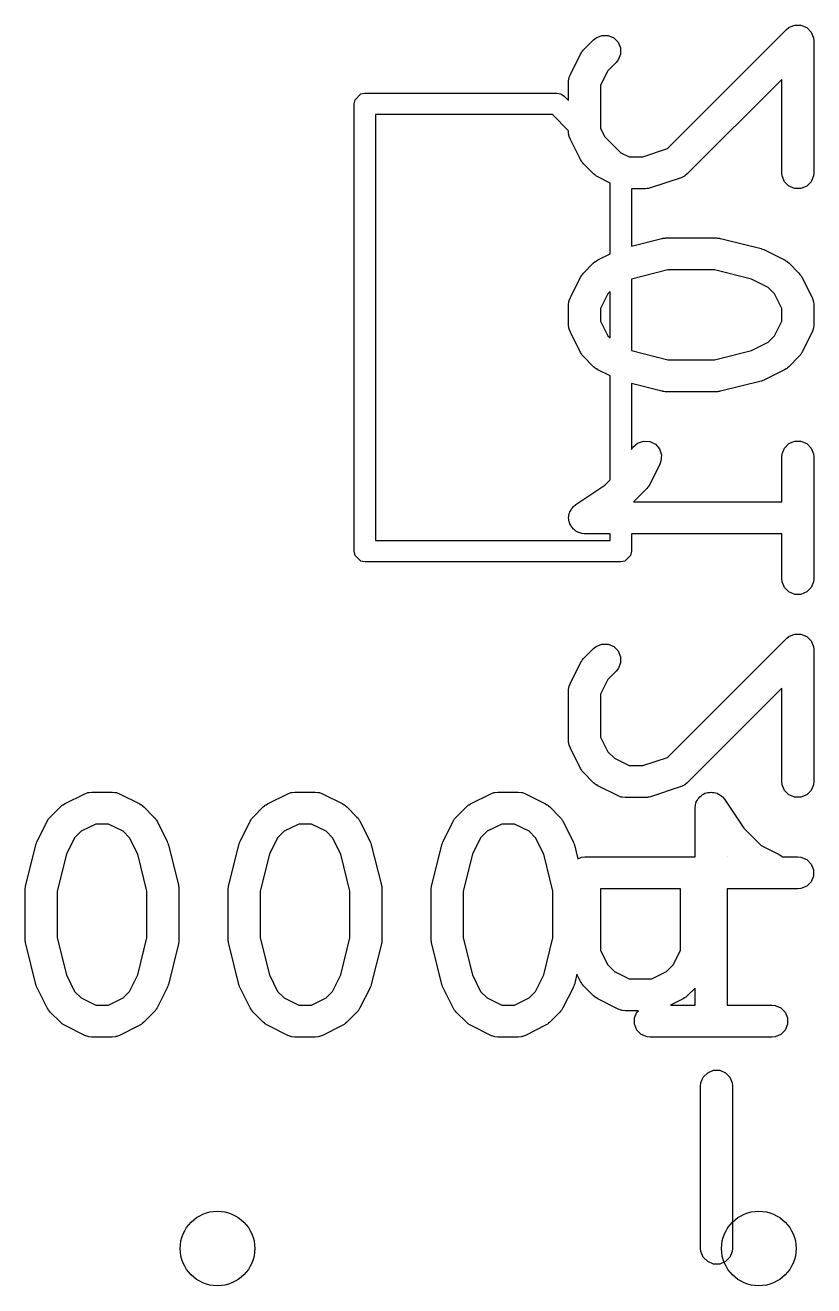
# Model space of a CAD drawing. Extents: x -2.1 to 1.75, y 0.25 to 2.72.
# Drawn here: x 1.1145 to 1.2602, y 0.5281 to 0.761 of the extents above; entities that cross this region are included whole.
import ezdxf

# ---------------------------------------------------------------- set-up
doc = ezdxf.new("R2010")
doc.units = 0
doc.header["$MEASUREMENT"] = 0
doc.layers.add('BLACK', color=7, linetype='CONTINUOUS')

msp = doc.modelspace()

# ---------------------------------------------------------------- linework, layer by layer
at = {"layer": 'BLACK', "linetype": 'CONTINUOUS'}
for p, q in [((1.23311, 0.73821), (1.25511, 0.76021)), ((1.25511, 0.76021), (1.25556, 0.76058)), ((1.25556, 0.76058), (1.25631, 0.76089)), ((1.25631, 0.76089), (1.25662, 0.76102)), ((1.25662, 0.76102), (1.25777, 0.76102)), ((1.25777, 0.76102), (1.25884, 0.76058)), ((1.25884, 0.76058), (1.25965, 0.75976)), ((1.25965, 0.75976), (1.25991, 0.75914)), ((1.21761, 0.75646), (1.21949, 0.75834)), ((1.21949, 0.75834), (1.21994, 0.7587)), ((1.21994, 0.7587), (1.221, 0.75914)), ((1.221, 0.75914), (1.22215, 0.75914)), ((1.22215, 0.75914), (1.22322, 0.7587)), ((1.22322, 0.7587), (1.22403, 0.75789)), ((1.22403, 0.75789), (1.22447, 0.75682)), ((1.25991, 0.75914), (1.26009, 0.7587)), ((1.26009, 0.7587), (1.26015, 0.75812)), ((1.26015, 0.75812), (1.26015, 0.73375)), ((1.21519, 0.75194), (1.21706, 0.75569)), ((1.21706, 0.75569), (1.21722, 0.75594)), ((1.21722, 0.75594), (1.21725, 0.75601)), ((1.21725, 0.75601), (1.21731, 0.7561)), ((1.21731, 0.7561), (1.21737, 0.75618)), ((1.21737, 0.75618), (1.21743, 0.75624)), ((1.21743, 0.75624), (1.21761, 0.75646)), ((1.22447, 0.75567), (1.22403, 0.75461)), ((1.22447, 0.75682), (1.22447, 0.75567)), ((1.22213, 0.75262), (1.22078, 0.74993)), ((1.22366, 0.75416), (1.22213, 0.75262)), ((1.22403, 0.75461), (1.22366, 0.75416)), ((1.21487, 0.75062), (1.21493, 0.7512)), ((1.21487, 0.74708), (1.21487, 0.75062)), ((1.21493, 0.7512), (1.21497, 0.7513)), ((1.21497, 0.7513), (1.21498, 0.7514)), ((1.21498, 0.7514), (1.21519, 0.75194)), ((1.25424, 0.75099), (1.23679, 0.73354)), ((1.25424, 0.73375), (1.25424, 0.75099)), ((1.17543, 0.74725), (1.17649, 0.74831)), ((1.17649, 0.74831), (1.17724, 0.74846)), ((1.17724, 0.74846), (1.21268, 0.74846)), ((1.21268, 0.74846), (1.21343, 0.74831)), ((1.21343, 0.74831), (1.21407, 0.74789)), ((1.21407, 0.74789), (1.21487, 0.74708)), ((1.22078, 0.74993), (1.22078, 0.74195)), ((1.17528, 0.7465), (1.17543, 0.74725)), ((1.17528, 0.66382), (1.17528, 0.7465)), ((1.17921, 0.74453), (1.17921, 0.66579)), ((1.21186, 0.74453), (1.17921, 0.74453)), ((1.21487, 0.74151), (1.21186, 0.74453)), ((1.21487, 0.74125), (1.21487, 0.74151)), ((1.21493, 0.74067), (1.21487, 0.74125)), ((1.21497, 0.74058), (1.21493, 0.74067)), ((1.22078, 0.74195), (1.22155, 0.74041)), ((1.21498, 0.74047), (1.21497, 0.74058)), ((1.21519, 0.73993), (1.21498, 0.74047)), ((1.21706, 0.73618), (1.21519, 0.73993)), ((1.22155, 0.74041), (1.22448, 0.73747)), ((1.21722, 0.73593), (1.21706, 0.73618)), ((1.22448, 0.73747), (1.22602, 0.7367)), ((1.22602, 0.7367), (1.2286, 0.7367)), ((1.2286, 0.7367), (1.23311, 0.73821)), ((1.21725, 0.73586), (1.21722, 0.73593)), ((1.21731, 0.73578), (1.21725, 0.73586)), ((1.21737, 0.73569), (1.21731, 0.73578)), ((1.21743, 0.73564), (1.21737, 0.73569)), ((1.21761, 0.73541), (1.21743, 0.73564)), ((1.21949, 0.73354), (1.21761, 0.73541)), ((1.2543, 0.73318), (1.25424, 0.73375)), ((1.26015, 0.73375), (1.26009, 0.73318)), ((1.21972, 0.73335), (1.21949, 0.73354)), ((1.21977, 0.73329), (1.21972, 0.73335)), ((1.21986, 0.73324), (1.21977, 0.73329)), ((1.21994, 0.73317), (1.21986, 0.73324)), ((1.22001, 0.73314), (1.21994, 0.73317)), ((1.22026, 0.73299), (1.22001, 0.73314)), ((1.22252, 0.73185), (1.22026, 0.73299)), ((1.22252, 0.71878), (1.22252, 0.73185)), ((1.23563, 0.73282), (1.23001, 0.73095)), ((1.23616, 0.73306), (1.23563, 0.73282)), ((1.23624, 0.73313), (1.23616, 0.73306)), ((1.23634, 0.73317), (1.23624, 0.73313)), ((1.23679, 0.73354), (1.23634, 0.73317)), ((1.25474, 0.73211), (1.2543, 0.73318)), ((1.25556, 0.7313), (1.25474, 0.73211)), ((1.25965, 0.73211), (1.25884, 0.7313)), ((1.26009, 0.73318), (1.25965, 0.73211)), ((1.22908, 0.7308), (1.22646, 0.7308)), ((1.22646, 0.7308), (1.22646, 0.7202)), ((1.22937, 0.73083), (1.22908, 0.7308)), ((1.22945, 0.73082), (1.22937, 0.73083)), ((1.22955, 0.73085), (1.22945, 0.73082)), ((1.22965, 0.73086), (1.22955, 0.73085)), ((1.22972, 0.73089), (1.22965, 0.73086)), ((1.23001, 0.73095), (1.22972, 0.73089)), ((1.25662, 0.73086), (1.25556, 0.7313)), ((1.25777, 0.73086), (1.25662, 0.73086)), ((1.25884, 0.7313), (1.25777, 0.73086)), ((1.22646, 0.7202), (1.23211, 0.72162)), ((1.23211, 0.72162), (1.23221, 0.72163)), ((1.23221, 0.72163), (1.23225, 0.72165)), ((1.23225, 0.72165), (1.23247, 0.72167)), ((1.23247, 0.72167), (1.23268, 0.7217)), ((1.23268, 0.7217), (1.23273, 0.7217)), ((1.23273, 0.7217), (1.23283, 0.72171)), ((1.23283, 0.72171), (1.2422, 0.72171)), ((1.2422, 0.72171), (1.2423, 0.7217)), ((1.2423, 0.7217), (1.24234, 0.7217)), ((1.24234, 0.7217), (1.24256, 0.72167)), ((1.24256, 0.72167), (1.24278, 0.72165)), ((1.24278, 0.72165), (1.24282, 0.72163)), ((1.24282, 0.72163), (1.24292, 0.72162)), ((1.24292, 0.72162), (1.25041, 0.71974)), ((1.25041, 0.71974), (1.25046, 0.71973)), ((1.25046, 0.71973), (1.25048, 0.71973)), ((1.25048, 0.71973), (1.25072, 0.71963)), ((1.21977, 0.71734), (1.21986, 0.71739)), ((1.21986, 0.71739), (1.21994, 0.71746)), ((1.21994, 0.71746), (1.22001, 0.71749)), ((1.22001, 0.71749), (1.22026, 0.71764)), ((1.22026, 0.71764), (1.22252, 0.71878)), ((1.25072, 0.71963), (1.25096, 0.71955)), ((1.25096, 0.71955), (1.25098, 0.71954)), ((1.25098, 0.71954), (1.25102, 0.71952)), ((1.25102, 0.71952), (1.25477, 0.71764)), ((1.25477, 0.71764), (1.25502, 0.71749)), ((1.25502, 0.71749), (1.25509, 0.71746)), ((1.25509, 0.71746), (1.25517, 0.71739)), ((1.25517, 0.71739), (1.25526, 0.71734)), ((1.21743, 0.71499), (1.21761, 0.71522)), ((1.21761, 0.71522), (1.21949, 0.71709)), ((1.21949, 0.71709), (1.21972, 0.71728)), ((1.21972, 0.71728), (1.21977, 0.71734)), ((1.23319, 0.7158), (1.22646, 0.71412)), ((1.24184, 0.7158), (1.23319, 0.7158)), ((1.24867, 0.71409), (1.24184, 0.7158)), ((1.25526, 0.71734), (1.25531, 0.71728)), ((1.25531, 0.71728), (1.25554, 0.71709)), ((1.25554, 0.71709), (1.25741, 0.71522)), ((1.25741, 0.71522), (1.2576, 0.71499)), ((1.21519, 0.7107), (1.21706, 0.71445)), ((1.21706, 0.71445), (1.21722, 0.7147)), ((1.21722, 0.7147), (1.21725, 0.71477)), ((1.21725, 0.71477), (1.21731, 0.71485)), ((1.21731, 0.71485), (1.21737, 0.71494)), ((1.21737, 0.71494), (1.21743, 0.71499)), ((1.22646, 0.71412), (1.22646, 0.70089)), ((1.2517, 0.71258), (1.24867, 0.71409)), ((1.2576, 0.71499), (1.25766, 0.71494)), ((1.25766, 0.71494), (1.25771, 0.71485)), ((1.25771, 0.71485), (1.25778, 0.71477)), ((1.25778, 0.71477), (1.25781, 0.7147)), ((1.25781, 0.7147), (1.25796, 0.71445)), ((1.25796, 0.71445), (1.25984, 0.7107)), ((1.21498, 0.71016), (1.21519, 0.7107)), ((1.22213, 0.71138), (1.22078, 0.70868)), ((1.22252, 0.71177), (1.22213, 0.71138)), ((1.22252, 0.70324), (1.22252, 0.71177)), ((1.2529, 0.71138), (1.2517, 0.71258)), ((1.25424, 0.70868), (1.2529, 0.71138)), ((1.25984, 0.7107), (1.26005, 0.71016)), ((1.21487, 0.70938), (1.21493, 0.70996)), ((1.21487, 0.70563), (1.21487, 0.70938)), ((1.21493, 0.70996), (1.21497, 0.71005)), ((1.21497, 0.71005), (1.21498, 0.71016)), ((1.22078, 0.70868), (1.22078, 0.70633)), ((1.25424, 0.70633), (1.25424, 0.70868)), ((1.26005, 0.71016), (1.26005, 0.71005)), ((1.26005, 0.71005), (1.26009, 0.70996)), ((1.26009, 0.70996), (1.26015, 0.70938)), ((1.26015, 0.70938), (1.26015, 0.70563)), ((1.22078, 0.70633), (1.22213, 0.70363)), ((1.2529, 0.70363), (1.25424, 0.70633)), ((1.21493, 0.70505), (1.21487, 0.70563)), ((1.21497, 0.70496), (1.21493, 0.70505)), ((1.21498, 0.70485), (1.21497, 0.70496)), ((1.21519, 0.70431), (1.21498, 0.70485)), ((1.21706, 0.70056), (1.21519, 0.70431)), ((1.22213, 0.70363), (1.22252, 0.70324)), ((1.2517, 0.70243), (1.2529, 0.70363)), ((1.25984, 0.70431), (1.25796, 0.70056)), ((1.26005, 0.70485), (1.25984, 0.70431)), ((1.26009, 0.70505), (1.26005, 0.70496)), ((1.26005, 0.70496), (1.26005, 0.70485)), ((1.26015, 0.70563), (1.26009, 0.70505)), ((1.24867, 0.70092), (1.2517, 0.70243)), ((1.21722, 0.70031), (1.21706, 0.70056)), ((1.21725, 0.70024), (1.21722, 0.70031)), ((1.21731, 0.70016), (1.21725, 0.70024)), ((1.21737, 0.70007), (1.21731, 0.70016)), ((1.21743, 0.70002), (1.21737, 0.70007)), ((1.21761, 0.69979), (1.21743, 0.70002)), ((1.21949, 0.69792), (1.21761, 0.69979)), ((1.22646, 0.70089), (1.23319, 0.69921)), ((1.23319, 0.69921), (1.24184, 0.69921)), ((1.24184, 0.69921), (1.24867, 0.70092)), ((1.25741, 0.69979), (1.25554, 0.69792)), ((1.2576, 0.70002), (1.25741, 0.69979)), ((1.25766, 0.70007), (1.2576, 0.70002)), ((1.25771, 0.70016), (1.25766, 0.70007)), ((1.25778, 0.70024), (1.25771, 0.70016)), ((1.25781, 0.70031), (1.25778, 0.70024)), ((1.25796, 0.70056), (1.25781, 0.70031)), ((1.21972, 0.69773), (1.21949, 0.69792)), ((1.21977, 0.69767), (1.21972, 0.69773)), ((1.21986, 0.69762), (1.21977, 0.69767)), ((1.21994, 0.69755), (1.21986, 0.69762)), ((1.22001, 0.69752), (1.21994, 0.69755)), ((1.22026, 0.69736), (1.22001, 0.69752)), ((1.22252, 0.69623), (1.22026, 0.69736)), ((1.25477, 0.69736), (1.25102, 0.69549)), ((1.25502, 0.69752), (1.25477, 0.69736)), ((1.25509, 0.69755), (1.25502, 0.69752)), ((1.25517, 0.69762), (1.25509, 0.69755)), ((1.25526, 0.69767), (1.25517, 0.69762)), ((1.25531, 0.69773), (1.25526, 0.69767)), ((1.25554, 0.69792), (1.25531, 0.69773)), ((1.22252, 0.677), (1.22252, 0.69623)), ((1.23211, 0.69339), (1.22646, 0.6948)), ((1.22646, 0.6948), (1.22646, 0.68261)), ((1.25041, 0.69527), (1.24292, 0.69339)), ((1.25046, 0.69528), (1.25041, 0.69527)), ((1.25048, 0.69528), (1.25046, 0.69528)), ((1.25072, 0.69537), (1.25048, 0.69528)), ((1.25096, 0.69546), (1.25072, 0.69537)), ((1.25098, 0.69547), (1.25096, 0.69546)), ((1.25102, 0.69549), (1.25098, 0.69547)), ((1.23221, 0.69338), (1.23211, 0.69339)), ((1.23225, 0.69336), (1.23221, 0.69338)), ((1.23247, 0.69334), (1.23225, 0.69336)), ((1.23268, 0.69331), (1.23247, 0.69334)), ((1.23273, 0.69331), (1.23268, 0.69331)), ((1.23283, 0.6933), (1.23273, 0.69331)), ((1.2422, 0.6933), (1.23283, 0.6933)), ((1.2423, 0.69331), (1.2422, 0.6933)), ((1.24234, 0.69331), (1.2423, 0.69331)), ((1.24256, 0.69334), (1.24234, 0.69331)), ((1.24278, 0.69336), (1.24256, 0.69334)), ((1.24282, 0.69338), (1.24278, 0.69336)), ((1.24292, 0.69339), (1.24282, 0.69338)), ((1.22646, 0.68261), (1.22674, 0.68307)), ((1.22674, 0.68307), (1.22761, 0.68382)), ((1.22761, 0.68382), (1.22871, 0.68419)), ((1.22871, 0.68419), (1.22986, 0.68411)), ((1.22986, 0.68411), (1.23089, 0.68359)), ((1.23089, 0.68359), (1.23164, 0.68272)), ((1.23164, 0.68272), (1.23201, 0.68163)), ((1.2543, 0.68183), (1.25474, 0.6829)), ((1.25474, 0.6829), (1.25556, 0.68371)), ((1.25556, 0.68371), (1.25662, 0.68415)), ((1.25662, 0.68415), (1.25777, 0.68415)), ((1.25777, 0.68415), (1.25884, 0.68371)), ((1.25884, 0.68371), (1.25965, 0.6829)), ((1.25965, 0.6829), (1.26009, 0.68183)), ((1.23192, 0.68048), (1.23172, 0.67994)), ((1.23201, 0.68163), (1.23192, 0.68048)), ((1.25424, 0.68126), (1.2543, 0.68183)), ((1.25424, 0.67296), (1.25424, 0.68126)), ((1.26009, 0.68183), (1.26015, 0.68126)), ((1.26015, 0.68126), (1.26015, 0.65876)), ((1.23172, 0.67994), (1.22984, 0.67619)), ((1.21619, 0.67247), (1.22157, 0.67605)), ((1.22157, 0.67605), (1.22252, 0.677)), ((1.22948, 0.67565), (1.22929, 0.67542)), ((1.22953, 0.6757), (1.22948, 0.67565)), ((1.22959, 0.67579), (1.22953, 0.6757)), ((1.22966, 0.67587), (1.22959, 0.67579)), ((1.22969, 0.67594), (1.22966, 0.67587)), ((1.22984, 0.67619), (1.22969, 0.67594)), ((1.22929, 0.67542), (1.22683, 0.67296)), ((1.21493, 0.67059), (1.21504, 0.67086)), ((1.21504, 0.67086), (1.2151, 0.67114)), ((1.2151, 0.67114), (1.21526, 0.67138)), ((1.21526, 0.67138), (1.21537, 0.67165)), ((1.21537, 0.67165), (1.21558, 0.67186)), ((1.21558, 0.67186), (1.21574, 0.6721)), ((1.21574, 0.6721), (1.21619, 0.67246)), ((1.21619, 0.67246), (1.21619, 0.67247)), ((1.21619, 0.67246), (1.21619, 0.67246)), ((1.21619, 0.67246), (1.21619, 0.67246)), ((1.22683, 0.67296), (1.25424, 0.67296)), ((1.21487, 0.67001), (1.21493, 0.6703)), ((1.21493, 0.66973), (1.21487, 0.67001)), ((1.21493, 0.6703), (1.21493, 0.67059)), ((1.21493, 0.66943), (1.21493, 0.66973)), ((1.21504, 0.66917), (1.21493, 0.66943)), ((1.2151, 0.66888), (1.21504, 0.66917)), ((1.21526, 0.66864), (1.2151, 0.66888)), ((1.21537, 0.66837), (1.21526, 0.66864)), ((1.21558, 0.66816), (1.21537, 0.66837)), ((1.21574, 0.66792), (1.21558, 0.66816)), ((1.21598, 0.66776), (1.21574, 0.66792)), ((1.21619, 0.66755), (1.21598, 0.66776)), ((1.21645, 0.66744), (1.21619, 0.66755)), ((1.21669, 0.66728), (1.21645, 0.66744)), ((1.21698, 0.66723), (1.21669, 0.66728)), ((1.21725, 0.66711), (1.21698, 0.66723)), ((1.21782, 0.66706), (1.21725, 0.66711)), ((1.21783, 0.66706), (1.21782, 0.66706)), ((1.21782, 0.66706), (1.21782, 0.66706)), ((1.22252, 0.66706), (1.21783, 0.66706)), ((1.21783, 0.66706), (1.21783, 0.66706)), ((1.22252, 0.66579), (1.22252, 0.66706)), ((1.25424, 0.66706), (1.22646, 0.66706)), ((1.22646, 0.66706), (1.22646, 0.66382)), ((1.25424, 0.65876), (1.25424, 0.66706)), ((1.17543, 0.66307), (1.17528, 0.66382)), ((1.17921, 0.66579), (1.22252, 0.66579)), ((1.22646, 0.66382), (1.22631, 0.66307)), ((1.17649, 0.662), (1.17543, 0.66307)), ((1.17724, 0.66185), (1.17649, 0.662)), ((1.22449, 0.66185), (1.17724, 0.66185)), ((1.22524, 0.662), (1.22449, 0.66185)), ((1.22631, 0.66307), (1.22524, 0.662)), ((1.2543, 0.65818), (1.25424, 0.65876)), ((1.25474, 0.65712), (1.2543, 0.65818)), ((1.25556, 0.65631), (1.25474, 0.65712)), ((1.25965, 0.65712), (1.25884, 0.65631)), ((1.26009, 0.65818), (1.25965, 0.65712)), ((1.26015, 0.65876), (1.26009, 0.65818)), ((1.25662, 0.65586), (1.25556, 0.65631)), ((1.25777, 0.65586), (1.25662, 0.65586)), ((1.25884, 0.65631), (1.25777, 0.65586)), ((1.23311, 0.62572), (1.25511, 0.64773)), ((1.25511, 0.64773), (1.25556, 0.64809)), ((1.25556, 0.64809), (1.25631, 0.6484)), ((1.25631, 0.6484), (1.25662, 0.64853)), ((1.25662, 0.64853), (1.25777, 0.64853)), ((1.25777, 0.64853), (1.25884, 0.64809)), ((1.25884, 0.64809), (1.25965, 0.64728)), ((1.21761, 0.64398), (1.21949, 0.64585)), ((1.21949, 0.64585), (1.21994, 0.64622)), ((1.21994, 0.64622), (1.221, 0.64666)), ((1.221, 0.64666), (1.22215, 0.64666)), ((1.22215, 0.64666), (1.22322, 0.64622)), ((1.22322, 0.64622), (1.22403, 0.6454)), ((1.22403, 0.6454), (1.22447, 0.64434)), ((1.25965, 0.64728), (1.25991, 0.64666)), ((1.25991, 0.64666), (1.26009, 0.64621)), ((1.26009, 0.64621), (1.26015, 0.64564)), ((1.26015, 0.64564), (1.26015, 0.62127)), ((1.21519, 0.63946), (1.21706, 0.64321)), ((1.21706, 0.64321), (1.21722, 0.64346)), ((1.21722, 0.64346), (1.21725, 0.64353)), ((1.21725, 0.64353), (1.21731, 0.64361)), ((1.21731, 0.64361), (1.21737, 0.6437)), ((1.21737, 0.6437), (1.21743, 0.64375)), ((1.21743, 0.64375), (1.21761, 0.64398)), ((1.22447, 0.64319), (1.22403, 0.64212)), ((1.22447, 0.64434), (1.22447, 0.64319)), ((1.22366, 0.64167), (1.22213, 0.64014)), ((1.22403, 0.64212), (1.22366, 0.64167)), ((1.21487, 0.63814), (1.21493, 0.63871)), ((1.21493, 0.63871), (1.21497, 0.63881)), ((1.21497, 0.63881), (1.21498, 0.63892)), ((1.21498, 0.63892), (1.21519, 0.63946)), ((1.22213, 0.64014), (1.22078, 0.63744)), ((1.25424, 0.63851), (1.23679, 0.62105)), ((1.25424, 0.62127), (1.25424, 0.63851)), ((1.21487, 0.62876), (1.21487, 0.63814)), ((1.22078, 0.63744), (1.22078, 0.62946)), ((1.22078, 0.62946), (1.22213, 0.62676)), ((1.21493, 0.62819), (1.21487, 0.62876)), ((1.21497, 0.62809), (1.21493, 0.62819)), ((1.21498, 0.62798), (1.21497, 0.62809)), ((1.21519, 0.62744), (1.21498, 0.62798)), ((1.21706, 0.62369), (1.21519, 0.62744)), ((1.22213, 0.62676), (1.22333, 0.62557)), ((1.22333, 0.62557), (1.22602, 0.62422)), ((1.22602, 0.62422), (1.2286, 0.62422)), ((1.2286, 0.62422), (1.23311, 0.62572)), ((1.21722, 0.62345), (1.21706, 0.62369)), ((1.21725, 0.62337), (1.21722, 0.62345)), ((1.21731, 0.62329), (1.21725, 0.62337)), ((1.21737, 0.6232), (1.21731, 0.62329)), ((1.21743, 0.62315), (1.21737, 0.6232)), ((1.21761, 0.62293), (1.21743, 0.62315)), ((1.21949, 0.62105), (1.21761, 0.62293)), ((1.21972, 0.62087), (1.21949, 0.62105)), ((1.21977, 0.62081), (1.21972, 0.62087)), ((1.21986, 0.62075), (1.21977, 0.62081)), ((1.21994, 0.62069), (1.21986, 0.62075)), ((1.22001, 0.62066), (1.21994, 0.62069)), ((1.22026, 0.6205), (1.22001, 0.62066)), ((1.22401, 0.61862), (1.22026, 0.6205)), ((1.23563, 0.62034), (1.23001, 0.61846)), ((1.23616, 0.62057), (1.23563, 0.62034)), ((1.23624, 0.62064), (1.23616, 0.62057)), ((1.23634, 0.62069), (1.23624, 0.62064)), ((1.23679, 0.62105), (1.23634, 0.62069)), ((1.2543, 0.62069), (1.25424, 0.62127)), ((1.25474, 0.61962), (1.2543, 0.62069)), ((1.25556, 0.61881), (1.25474, 0.61962)), ((1.25965, 0.61962), (1.25884, 0.61881)), ((1.26009, 0.62069), (1.25965, 0.61962)), ((1.26015, 0.62127), (1.26009, 0.62069)), ((1.12174, 0.61715), (1.12549, 0.61903)), ((1.12549, 0.61903), (1.12603, 0.61923)), ((1.12603, 0.61923), (1.12614, 0.61924)), ((1.12614, 0.61924), (1.12624, 0.61928)), ((1.12624, 0.61928), (1.12681, 0.61934)), ((1.12681, 0.61934), (1.13056, 0.61934)), ((1.13056, 0.61934), (1.13114, 0.61928)), ((1.13114, 0.61928), (1.13124, 0.61924)), ((1.13124, 0.61924), (1.13134, 0.61923)), ((1.13134, 0.61923), (1.13188, 0.61903)), ((1.13188, 0.61903), (1.13563, 0.61715)), ((1.15924, 0.61715), (1.16299, 0.61903)), ((1.16299, 0.61903), (1.16353, 0.61923)), ((1.16353, 0.61923), (1.16363, 0.61924)), ((1.16363, 0.61924), (1.16373, 0.61928)), ((1.16373, 0.61928), (1.16431, 0.61934)), ((1.16431, 0.61934), (1.16806, 0.61934)), ((1.16806, 0.61934), (1.16863, 0.61928)), ((1.16863, 0.61928), (1.16873, 0.61924)), ((1.16873, 0.61924), (1.16884, 0.61923)), ((1.16884, 0.61923), (1.16938, 0.61903)), ((1.16938, 0.61903), (1.17313, 0.61715)), ((1.19673, 0.61715), (1.20048, 0.61903)), ((1.20048, 0.61903), (1.20102, 0.61923)), ((1.20102, 0.61923), (1.20113, 0.61924)), ((1.20113, 0.61924), (1.20123, 0.61928)), ((1.20123, 0.61928), (1.2018, 0.61934)), ((1.2018, 0.61934), (1.20555, 0.61934)), ((1.20555, 0.61934), (1.20613, 0.61928)), ((1.20613, 0.61928), (1.20623, 0.61924)), ((1.20623, 0.61924), (1.20633, 0.61923)), ((1.20633, 0.61923), (1.20687, 0.61903)), ((1.20687, 0.61903), (1.21062, 0.61715)), ((1.22455, 0.61842), (1.22401, 0.61862)), ((1.22465, 0.61841), (1.22455, 0.61842)), ((1.22475, 0.61837), (1.22465, 0.61841)), ((1.22533, 0.61831), (1.22475, 0.61837)), ((1.22908, 0.61831), (1.22533, 0.61831)), ((1.22937, 0.61834), (1.22908, 0.61831)), ((1.22945, 0.61834), (1.22937, 0.61834)), ((1.22955, 0.61836), (1.22945, 0.61834)), ((1.22965, 0.61837), (1.22955, 0.61836)), ((1.22972, 0.6184), (1.22965, 0.61837)), ((1.23001, 0.61846), (1.22972, 0.6184)), ((1.23828, 0.61696), (1.23839, 0.61723)), ((1.23839, 0.61723), (1.23845, 0.61752)), ((1.23845, 0.61752), (1.23861, 0.61776)), ((1.23861, 0.61776), (1.23872, 0.61803)), ((1.23872, 0.61803), (1.23893, 0.61823)), ((1.23893, 0.61823), (1.23909, 0.61848)), ((1.23909, 0.61848), (1.23933, 0.61864)), ((1.23933, 0.61864), (1.23953, 0.61884)), ((1.23953, 0.61884), (1.2398, 0.61895)), ((1.2398, 0.61895), (1.24005, 0.61911)), ((1.24005, 0.61911), (1.24033, 0.61917)), ((1.24033, 0.61917), (1.2406, 0.61928)), ((1.2406, 0.61928), (1.24089, 0.61928)), ((1.24089, 0.61928), (1.24118, 0.61934)), ((1.24118, 0.61934), (1.24146, 0.61928)), ((1.24146, 0.61928), (1.24175, 0.61928)), ((1.24175, 0.61928), (1.24202, 0.61917)), ((1.24202, 0.61917), (1.24231, 0.61911)), ((1.24231, 0.61911), (1.24255, 0.61895)), ((1.24255, 0.61895), (1.24281, 0.61884)), ((1.24281, 0.61884), (1.24302, 0.61863)), ((1.24302, 0.61863), (1.24326, 0.61847)), ((1.24326, 0.61847), (1.24363, 0.61803)), ((1.24363, 0.61803), (1.24363, 0.61803)), ((1.24363, 0.61803), (1.24363, 0.61802)), ((1.24363, 0.61802), (1.24363, 0.61802)), ((1.24363, 0.61802), (1.24722, 0.61264)), ((1.25662, 0.61837), (1.25556, 0.61881)), ((1.25777, 0.61837), (1.25662, 0.61837)), ((1.25884, 0.61881), (1.25777, 0.61837)), ((1.1191, 0.61472), (1.12098, 0.6166)), ((1.12098, 0.6166), (1.1212, 0.61678)), ((1.1212, 0.61678), (1.12125, 0.61684)), ((1.12125, 0.61684), (1.12134, 0.6169)), ((1.12134, 0.6169), (1.12142, 0.61697)), ((1.12142, 0.61697), (1.12149, 0.617)), ((1.12149, 0.617), (1.12174, 0.61715)), ((1.13563, 0.61715), (1.13588, 0.617)), ((1.13588, 0.617), (1.13595, 0.61697)), ((1.13595, 0.61697), (1.13603, 0.6169)), ((1.13603, 0.6169), (1.13612, 0.61684)), ((1.13612, 0.61684), (1.13617, 0.61678)), ((1.13617, 0.61678), (1.1364, 0.6166)), ((1.1364, 0.6166), (1.13827, 0.61472)), ((1.1566, 0.61472), (1.15847, 0.6166)), ((1.15847, 0.6166), (1.1587, 0.61678)), ((1.1587, 0.61678), (1.15875, 0.61684)), ((1.15875, 0.61684), (1.15884, 0.6169)), ((1.15884, 0.6169), (1.15892, 0.61697)), ((1.15892, 0.61697), (1.15899, 0.617)), ((1.15899, 0.617), (1.15924, 0.61715)), ((1.17313, 0.61715), (1.17338, 0.617)), ((1.17338, 0.617), (1.17345, 0.61697)), ((1.17345, 0.61697), (1.17353, 0.6169)), ((1.17353, 0.6169), (1.17362, 0.61684)), ((1.17362, 0.61684), (1.17367, 0.61678)), ((1.17367, 0.61678), (1.1739, 0.6166)), ((1.1739, 0.6166), (1.17577, 0.61472)), ((1.19409, 0.61472), (1.19597, 0.6166)), ((1.19597, 0.6166), (1.19619, 0.61678)), ((1.19619, 0.61678), (1.19624, 0.61684)), ((1.19624, 0.61684), (1.19633, 0.6169)), ((1.19633, 0.6169), (1.19641, 0.61697)), ((1.19641, 0.61697), (1.19649, 0.617)), ((1.19649, 0.617), (1.19673, 0.61715)), ((1.21062, 0.61715), (1.21087, 0.617)), ((1.21087, 0.617), (1.21094, 0.61697)), ((1.21094, 0.61697), (1.21102, 0.6169)), ((1.21102, 0.6169), (1.21111, 0.61684)), ((1.21111, 0.61684), (1.21116, 0.61678)), ((1.21116, 0.61678), (1.21139, 0.6166)), ((1.21139, 0.6166), (1.21327, 0.61472)), ((1.23822, 0.61639), (1.23828, 0.61696)), ((1.23822, 0.60735), (1.23822, 0.61639)), ((1.23822, 0.61639), (1.23822, 0.61639)), ((1.23822, 0.61639), (1.23822, 0.61639)), ((1.23822, 0.61639), (1.23822, 0.61639)), ((1.11667, 0.61021), (1.11855, 0.61396)), ((1.11855, 0.61396), (1.1187, 0.6142)), ((1.1187, 0.6142), (1.11873, 0.61428)), ((1.11873, 0.61428), (1.1188, 0.61436)), ((1.1188, 0.61436), (1.11886, 0.61445)), ((1.11886, 0.61445), (1.11891, 0.6145)), ((1.11891, 0.6145), (1.1191, 0.61472)), ((1.12751, 0.61343), (1.12481, 0.61208)), ((1.12987, 0.61343), (1.12751, 0.61343)), ((1.13256, 0.61208), (1.12987, 0.61343)), ((1.13827, 0.61472), (1.13846, 0.6145)), ((1.13846, 0.6145), (1.13852, 0.61445)), ((1.13852, 0.61445), (1.13858, 0.61436)), ((1.13858, 0.61436), (1.13864, 0.61428)), ((1.13864, 0.61428), (1.13867, 0.6142)), ((1.13867, 0.6142), (1.13883, 0.61396)), ((1.13883, 0.61396), (1.1407, 0.61021)), ((1.15417, 0.61021), (1.15604, 0.61396)), ((1.15604, 0.61396), (1.1562, 0.6142)), ((1.1562, 0.6142), (1.15623, 0.61428)), ((1.15623, 0.61428), (1.1563, 0.61436)), ((1.1563, 0.61436), (1.15635, 0.61445)), ((1.15635, 0.61445), (1.15641, 0.6145)), ((1.15641, 0.6145), (1.1566, 0.61472)), ((1.16501, 0.61343), (1.16231, 0.61208)), ((1.16736, 0.61343), (1.16501, 0.61343)), ((1.17006, 0.61208), (1.16736, 0.61343)), ((1.17577, 0.61472), (1.17596, 0.6145)), ((1.17596, 0.6145), (1.17601, 0.61445)), ((1.17601, 0.61445), (1.17607, 0.61436)), ((1.17607, 0.61436), (1.17614, 0.61428)), ((1.17614, 0.61428), (1.17617, 0.6142)), ((1.17617, 0.6142), (1.17632, 0.61396)), ((1.17632, 0.61396), (1.1782, 0.61021)), ((1.19166, 0.61021), (1.19354, 0.61396)), ((1.19354, 0.61396), (1.19369, 0.6142)), ((1.19369, 0.6142), (1.19372, 0.61428)), ((1.19372, 0.61428), (1.19379, 0.61436)), ((1.19379, 0.61436), (1.19385, 0.61445)), ((1.19385, 0.61445), (1.19391, 0.6145)), ((1.19391, 0.6145), (1.19409, 0.61472)), ((1.2025, 0.61343), (1.1998, 0.61208)), ((1.20486, 0.61343), (1.2025, 0.61343)), ((1.20755, 0.61208), (1.20486, 0.61343)), ((1.21327, 0.61472), (1.21345, 0.6145)), ((1.21345, 0.6145), (1.21351, 0.61445)), ((1.21351, 0.61445), (1.21357, 0.61436)), ((1.21357, 0.61436), (1.21363, 0.61428)), ((1.21363, 0.61428), (1.21366, 0.6142)), ((1.21366, 0.6142), (1.21382, 0.61396)), ((1.21382, 0.61396), (1.21569, 0.61021)), ((1.24722, 0.61264), (1.25042, 0.60944)), ((1.12362, 0.61089), (1.1221, 0.60786)), ((1.12481, 0.61208), (1.12362, 0.61089)), ((1.13376, 0.61089), (1.13256, 0.61208)), ((1.13528, 0.60786), (1.13376, 0.61089)), ((1.16111, 0.61089), (1.1596, 0.60786)), ((1.16231, 0.61208), (1.16111, 0.61089)), ((1.17126, 0.61089), (1.17006, 0.61208)), ((1.17277, 0.60786), (1.17126, 0.61089)), ((1.19861, 0.61089), (1.19709, 0.60786)), ((1.1998, 0.61208), (1.19861, 0.61089)), ((1.20875, 0.61089), (1.20755, 0.61208)), ((1.21027, 0.60786), (1.20875, 0.61089)), ((1.11457, 0.6021), (1.11645, 0.6096)), ((1.11645, 0.6096), (1.11646, 0.60964)), ((1.11646, 0.60964), (1.11647, 0.60967)), ((1.11647, 0.60967), (1.11656, 0.60991)), ((1.11656, 0.60991), (1.11664, 0.61015)), ((1.11664, 0.61015), (1.11666, 0.61016)), ((1.11666, 0.61016), (1.11667, 0.61021)), ((1.1407, 0.61021), (1.14072, 0.61016)), ((1.14072, 0.61016), (1.14073, 0.61015)), ((1.14073, 0.61015), (1.14082, 0.60991)), ((1.14082, 0.60991), (1.14091, 0.60967)), ((1.14091, 0.60967), (1.14091, 0.60964)), ((1.14091, 0.60964), (1.14093, 0.6096)), ((1.14093, 0.6096), (1.1428, 0.6021)), ((1.15207, 0.6021), (1.15394, 0.6096)), ((1.15394, 0.6096), (1.15396, 0.60964)), ((1.15396, 0.60967), (1.15405, 0.60991)), ((1.15396, 0.60964), (1.15396, 0.60967)), ((1.15405, 0.60991), (1.15414, 0.61015)), ((1.15414, 0.61015), (1.15415, 0.61016)), ((1.15415, 0.61016), (1.15417, 0.61021)), ((1.1782, 0.61021), (1.17821, 0.61016)), ((1.17821, 0.61016), (1.17823, 0.61015)), ((1.17823, 0.61015), (1.17831, 0.60991)), ((1.17831, 0.60991), (1.1784, 0.60967)), ((1.1784, 0.60967), (1.17841, 0.60964)), ((1.17841, 0.60964), (1.17842, 0.6096)), ((1.17842, 0.6096), (1.1803, 0.6021)), ((1.18957, 0.6021), (1.19144, 0.6096)), ((1.19144, 0.6096), (1.19145, 0.60964)), ((1.19145, 0.60964), (1.19146, 0.60967)), ((1.19146, 0.60967), (1.19155, 0.60991)), ((1.19155, 0.60991), (1.19163, 0.61015)), ((1.19163, 0.61015), (1.19165, 0.61016)), ((1.19165, 0.61016), (1.19166, 0.61021)), ((1.21569, 0.61021), (1.21571, 0.61016)), ((1.21571, 0.61016), (1.21572, 0.61015)), ((1.21572, 0.61015), (1.21581, 0.60991)), ((1.21581, 0.60991), (1.2159, 0.60967)), ((1.2159, 0.60967), (1.2159, 0.60964)), ((1.2159, 0.60964), (1.21592, 0.6096)), ((1.21592, 0.6096), (1.21657, 0.607)), ((1.25042, 0.60944), (1.25374, 0.60778)), ((1.1221, 0.60786), (1.12039, 0.60102)), ((1.13698, 0.60102), (1.13528, 0.60786)), ((1.1596, 0.60786), (1.15789, 0.60102)), ((1.17448, 0.60102), (1.17277, 0.60786)), ((1.19709, 0.60786), (1.19538, 0.60102)), ((1.21197, 0.60102), (1.21027, 0.60786)), ((1.21657, 0.607), (1.21725, 0.60729)), ((1.21725, 0.60729), (1.21783, 0.60735)), ((1.21783, 0.60735), (1.23822, 0.60735)), ((1.24416, 0.60735), (1.24413, 0.60738)), ((1.24413, 0.60738), (1.24413, 0.60735)), ((1.24413, 0.60735), (1.24416, 0.60735)), ((1.25374, 0.60778), (1.25423, 0.60747)), ((1.25423, 0.60747), (1.25434, 0.60735)), ((1.25434, 0.60735), (1.2572, 0.60735)), ((1.2572, 0.60735), (1.25777, 0.60729)), ((1.25777, 0.60729), (1.25884, 0.60685)), ((1.25884, 0.60685), (1.25965, 0.60603)), ((1.25965, 0.60603), (1.26009, 0.60497)), ((1.26009, 0.60382), (1.25965, 0.60275)), ((1.26009, 0.60497), (1.26009, 0.60382)), ((1.11449, 0.60153), (1.11452, 0.60175)), ((1.1145, 0.60149), (1.11449, 0.60153)), ((1.11449, 0.60139), (1.1145, 0.60149)), ((1.11449, 0.59201), (1.11449, 0.60139)), ((1.11452, 0.60175), (1.11454, 0.60196)), ((1.11454, 0.60196), (1.11456, 0.602)), ((1.11456, 0.602), (1.11457, 0.6021)), ((1.12039, 0.60102), (1.12039, 0.59238)), ((1.13698, 0.59238), (1.13698, 0.60102)), ((1.1428, 0.6021), (1.14282, 0.602)), ((1.14282, 0.602), (1.14283, 0.60196)), ((1.14283, 0.60196), (1.14285, 0.60175)), ((1.14285, 0.60175), (1.14289, 0.60153)), ((1.14289, 0.60153), (1.14288, 0.60149)), ((1.14288, 0.60149), (1.14289, 0.60139)), ((1.14289, 0.60139), (1.14289, 0.59201)), ((1.15198, 0.60139), (1.15199, 0.60149)), ((1.15198, 0.59201), (1.15198, 0.60139)), ((1.15199, 0.60153), (1.15202, 0.60175)), ((1.15199, 0.60149), (1.15199, 0.60153)), ((1.15202, 0.60175), (1.15204, 0.60196)), ((1.15204, 0.60196), (1.15205, 0.602)), ((1.15205, 0.602), (1.15207, 0.6021)), ((1.15789, 0.60102), (1.15789, 0.59238)), ((1.17448, 0.59238), (1.17448, 0.60102)), ((1.1803, 0.6021), (1.18031, 0.602)), ((1.18031, 0.602), (1.18033, 0.60196)), ((1.18033, 0.60196), (1.18035, 0.60175)), ((1.18035, 0.60175), (1.18038, 0.60153)), ((1.18038, 0.60153), (1.18037, 0.60149)), ((1.18037, 0.60149), (1.18038, 0.60139)), ((1.18038, 0.60139), (1.18038, 0.59201)), ((1.18948, 0.60153), (1.18951, 0.60175)), ((1.18949, 0.60149), (1.18948, 0.60153)), ((1.18948, 0.60139), (1.18949, 0.60149)), ((1.18948, 0.59201), (1.18948, 0.60139)), ((1.18951, 0.60175), (1.18953, 0.60196)), ((1.18953, 0.60196), (1.18955, 0.602)), ((1.18955, 0.602), (1.18957, 0.6021)), ((1.19538, 0.60102), (1.19538, 0.59238)), ((1.21197, 0.59238), (1.21197, 0.60102)), ((1.2355, 0.60144), (1.22078, 0.60144)), ((1.22078, 0.60144), (1.22078, 0.59009)), ((1.2355, 0.59009), (1.2355, 0.60144)), ((1.2572, 0.60144), (1.24413, 0.60144)), ((1.24413, 0.60144), (1.24413, 0.57997)), ((1.25777, 0.6015), (1.2572, 0.60144)), ((1.25884, 0.60194), (1.25777, 0.6015)), ((1.25965, 0.60275), (1.25884, 0.60194)), ((1.1145, 0.59191), (1.11449, 0.59201)), ((1.11449, 0.59187), (1.1145, 0.59191)), ((1.11452, 0.59165), (1.11449, 0.59187)), ((1.11454, 0.59144), (1.11452, 0.59165)), ((1.12039, 0.59238), (1.1221, 0.58554)), ((1.13528, 0.58554), (1.13698, 0.59238)), ((1.14285, 0.59165), (1.14283, 0.59144)), ((1.14289, 0.59187), (1.14285, 0.59165)), ((1.14289, 0.59201), (1.14288, 0.59191)), ((1.14288, 0.59191), (1.14289, 0.59187)), ((1.15199, 0.59191), (1.15198, 0.59201)), ((1.15199, 0.59187), (1.15199, 0.59191)), ((1.15202, 0.59165), (1.15199, 0.59187)), ((1.15204, 0.59144), (1.15202, 0.59165)), ((1.15789, 0.59238), (1.1596, 0.58554)), ((1.17277, 0.58554), (1.17448, 0.59238)), ((1.18035, 0.59165), (1.18033, 0.59144)), ((1.18038, 0.59187), (1.18035, 0.59165)), ((1.18038, 0.59201), (1.18037, 0.59191)), ((1.18037, 0.59191), (1.18038, 0.59187)), ((1.18949, 0.59191), (1.18948, 0.59201)), ((1.18948, 0.59187), (1.18949, 0.59191)), ((1.18951, 0.59165), (1.18948, 0.59187)), ((1.18953, 0.59144), (1.18951, 0.59165)), ((1.19538, 0.59238), (1.19709, 0.58554)), ((1.21027, 0.58554), (1.21197, 0.59238)), ((1.11456, 0.5914), (1.11454, 0.59144)), ((1.11457, 0.5913), (1.11456, 0.5914)), ((1.11645, 0.5838), (1.11457, 0.5913)), ((1.1428, 0.5913), (1.14093, 0.5838)), ((1.14282, 0.5914), (1.1428, 0.5913)), ((1.14283, 0.59144), (1.14282, 0.5914)), ((1.15205, 0.5914), (1.15204, 0.59144)), ((1.15207, 0.5913), (1.15205, 0.5914)), ((1.15394, 0.5838), (1.15207, 0.5913)), ((1.1803, 0.5913), (1.17842, 0.5838)), ((1.18031, 0.5914), (1.1803, 0.5913)), ((1.18033, 0.59144), (1.18031, 0.5914)), ((1.18955, 0.5914), (1.18953, 0.59144)), ((1.18957, 0.5913), (1.18955, 0.5914)), ((1.19144, 0.5838), (1.18957, 0.5913)), ((1.22078, 0.59009), (1.22213, 0.58739)), ((1.23415, 0.58739), (1.2355, 0.59009)), ((1.22213, 0.58739), (1.22333, 0.5862)), ((1.23295, 0.5862), (1.23415, 0.58739)), ((1.1221, 0.58554), (1.12362, 0.58251)), ((1.13376, 0.58251), (1.13528, 0.58554)), ((1.1596, 0.58554), (1.16111, 0.58251)), ((1.17126, 0.58251), (1.17277, 0.58554)), ((1.19709, 0.58554), (1.19861, 0.58251)), ((1.20875, 0.58251), (1.21027, 0.58554)), ((1.21639, 0.58568), (1.21592, 0.5838)), ((1.21706, 0.58432), (1.21639, 0.58568)), ((1.22333, 0.5862), (1.22602, 0.58485)), ((1.22602, 0.58485), (1.23025, 0.58485)), ((1.23025, 0.58485), (1.23295, 0.5862)), ((1.11646, 0.58376), (1.11645, 0.5838)), ((1.11647, 0.58373), (1.11646, 0.58376)), ((1.11656, 0.58349), (1.11647, 0.58373)), ((1.11664, 0.58325), (1.11656, 0.58349)), ((1.11666, 0.58324), (1.11664, 0.58325)), ((1.11667, 0.58319), (1.11666, 0.58324)), ((1.11855, 0.57944), (1.11667, 0.58319)), ((1.12362, 0.58251), (1.12481, 0.58132)), ((1.13256, 0.58132), (1.13376, 0.58251)), ((1.1407, 0.58319), (1.13883, 0.57944)), ((1.14072, 0.58324), (1.1407, 0.58319)), ((1.14073, 0.58325), (1.14072, 0.58324)), ((1.14082, 0.58349), (1.14073, 0.58325)), ((1.14091, 0.58373), (1.14082, 0.58349)), ((1.14093, 0.5838), (1.14091, 0.58376)), ((1.14091, 0.58376), (1.14091, 0.58373)), ((1.15396, 0.58376), (1.15394, 0.5838)), ((1.15396, 0.58373), (1.15396, 0.58376)), ((1.15405, 0.58349), (1.15396, 0.58373)), ((1.15414, 0.58325), (1.15405, 0.58349)), ((1.15415, 0.58324), (1.15414, 0.58325)), ((1.15417, 0.58319), (1.15415, 0.58324)), ((1.15604, 0.57944), (1.15417, 0.58319)), ((1.16111, 0.58251), (1.16231, 0.58132)), ((1.17006, 0.58132), (1.17126, 0.58251)), ((1.1782, 0.58319), (1.17632, 0.57944)), ((1.17821, 0.58324), (1.1782, 0.58319)), ((1.17823, 0.58325), (1.17821, 0.58324)), ((1.17831, 0.58349), (1.17823, 0.58325)), ((1.1784, 0.58373), (1.17831, 0.58349)), ((1.17841, 0.58376), (1.1784, 0.58373)), ((1.17842, 0.5838), (1.17841, 0.58376)), ((1.19145, 0.58376), (1.19144, 0.5838)), ((1.19146, 0.58373), (1.19145, 0.58376)), ((1.19155, 0.58349), (1.19146, 0.58373)), ((1.19163, 0.58325), (1.19155, 0.58349)), ((1.19165, 0.58324), (1.19163, 0.58325)), ((1.19166, 0.58319), (1.19165, 0.58324)), ((1.19354, 0.57944), (1.19166, 0.58319)), ((1.19861, 0.58251), (1.1998, 0.58132)), ((1.20755, 0.58132), (1.20875, 0.58251)), ((1.21569, 0.58319), (1.21382, 0.57944)), ((1.21571, 0.58324), (1.21569, 0.58319)), ((1.21572, 0.58325), (1.21571, 0.58324)), ((1.21581, 0.58349), (1.21572, 0.58325)), ((1.2159, 0.58373), (1.21581, 0.58349)), ((1.21592, 0.5838), (1.2159, 0.58376)), ((1.2159, 0.58376), (1.2159, 0.58373)), ((1.21722, 0.58408), (1.21706, 0.58432)), ((1.21725, 0.584), (1.21722, 0.58408)), ((1.21731, 0.58392), (1.21725, 0.584)), ((1.21737, 0.58383), (1.21731, 0.58392)), ((1.21743, 0.58378), (1.21737, 0.58383)), ((1.21761, 0.58356), (1.21743, 0.58378)), ((1.21949, 0.58168), (1.21761, 0.58356)), ((1.23822, 0.58311), (1.23679, 0.58168)), ((1.23822, 0.57997), (1.23822, 0.58311)), ((1.12481, 0.58132), (1.12751, 0.57997)), ((1.12751, 0.57997), (1.12987, 0.57997)), ((1.12987, 0.57997), (1.13256, 0.58132)), ((1.16231, 0.58132), (1.16501, 0.57997)), ((1.16501, 0.57997), (1.16736, 0.57997)), ((1.16736, 0.57997), (1.17006, 0.58132)), ((1.1998, 0.58132), (1.2025, 0.57997)), ((1.2025, 0.57997), (1.20486, 0.57997)), ((1.20486, 0.57997), (1.20755, 0.58132)), ((1.21972, 0.5815), (1.21949, 0.58168)), ((1.21977, 0.58144), (1.21972, 0.5815)), ((1.21986, 0.58138), (1.21977, 0.58144)), ((1.21994, 0.58132), (1.21986, 0.58138)), ((1.22001, 0.58129), (1.21994, 0.58132)), ((1.22026, 0.58113), (1.22001, 0.58129)), ((1.22401, 0.57925), (1.22026, 0.58113)), ((1.23602, 0.58113), (1.2337, 0.57997)), ((1.2337, 0.57997), (1.23822, 0.57997)), ((1.23627, 0.58129), (1.23602, 0.58113)), ((1.23634, 0.58132), (1.23627, 0.58129)), ((1.23642, 0.58138), (1.23634, 0.58132)), ((1.23651, 0.58144), (1.23642, 0.58138)), ((1.23656, 0.5815), (1.23651, 0.58144)), ((1.23679, 0.58168), (1.23656, 0.5815)), ((1.24413, 0.57997), (1.25242, 0.57997)), ((1.25242, 0.57997), (1.253, 0.57991)), ((1.1187, 0.5792), (1.11855, 0.57944)), ((1.11873, 0.57912), (1.1187, 0.5792)), ((1.1188, 0.57904), (1.11873, 0.57912)), ((1.11886, 0.57895), (1.1188, 0.57904)), ((1.11891, 0.5789), (1.11886, 0.57895)), ((1.1191, 0.57868), (1.11891, 0.5789)), ((1.12098, 0.5768), (1.1191, 0.57868)), ((1.13827, 0.57868), (1.1364, 0.5768)), ((1.13846, 0.5789), (1.13827, 0.57868)), ((1.13852, 0.57895), (1.13846, 0.5789)), ((1.13858, 0.57904), (1.13852, 0.57895)), ((1.13864, 0.57912), (1.13858, 0.57904)), ((1.13867, 0.5792), (1.13864, 0.57912)), ((1.13883, 0.57944), (1.13867, 0.5792)), ((1.1562, 0.5792), (1.15604, 0.57944)), ((1.15623, 0.57912), (1.1562, 0.5792)), ((1.1563, 0.57904), (1.15623, 0.57912)), ((1.15635, 0.57895), (1.1563, 0.57904)), ((1.15641, 0.5789), (1.15635, 0.57895)), ((1.1566, 0.57868), (1.15641, 0.5789)), ((1.15847, 0.5768), (1.1566, 0.57868)), ((1.17577, 0.57868), (1.1739, 0.5768)), ((1.17596, 0.5789), (1.17577, 0.57868)), ((1.17601, 0.57895), (1.17596, 0.5789)), ((1.17607, 0.57904), (1.17601, 0.57895)), ((1.17614, 0.57912), (1.17607, 0.57904)), ((1.17617, 0.5792), (1.17614, 0.57912)), ((1.17632, 0.57944), (1.17617, 0.5792)), ((1.19369, 0.5792), (1.19354, 0.57944)), ((1.19372, 0.57912), (1.19369, 0.5792)), ((1.19379, 0.57904), (1.19372, 0.57912)), ((1.19385, 0.57895), (1.19379, 0.57904)), ((1.19391, 0.5789), (1.19385, 0.57895)), ((1.19409, 0.57868), (1.19391, 0.5789)), ((1.19597, 0.5768), (1.19409, 0.57868)), ((1.21327, 0.57868), (1.21139, 0.5768)), ((1.21345, 0.5789), (1.21327, 0.57868)), ((1.21351, 0.57895), (1.21345, 0.5789)), ((1.21357, 0.57904), (1.21351, 0.57895)), ((1.21363, 0.57912), (1.21357, 0.57904)), ((1.21366, 0.5792), (1.21363, 0.57912)), ((1.21382, 0.57944), (1.21366, 0.5792)), ((1.22455, 0.57905), (1.22401, 0.57925)), ((1.22465, 0.57904), (1.22455, 0.57905)), ((1.22475, 0.579), (1.22465, 0.57904)), ((1.22533, 0.57894), (1.22475, 0.579)), ((1.22776, 0.57894), (1.22533, 0.57894)), ((1.22703, 0.57759), (1.22747, 0.57866)), ((1.22747, 0.57866), (1.22776, 0.57894)), ((1.253, 0.57991), (1.25406, 0.57947)), ((1.25406, 0.57947), (1.25488, 0.57866)), ((1.25488, 0.57866), (1.25532, 0.57759)), ((1.1212, 0.57662), (1.12098, 0.5768)), ((1.12125, 0.57656), (1.1212, 0.57662)), ((1.12134, 0.5765), (1.12125, 0.57656)), ((1.12142, 0.57643), (1.12134, 0.5765)), ((1.12149, 0.5764), (1.12142, 0.57643)), ((1.12174, 0.57625), (1.12149, 0.5764)), ((1.12549, 0.57437), (1.12174, 0.57625)), ((1.13563, 0.57625), (1.13188, 0.57437)), ((1.13588, 0.5764), (1.13563, 0.57625)), ((1.13595, 0.57643), (1.13588, 0.5764)), ((1.13603, 0.5765), (1.13595, 0.57643)), ((1.13612, 0.57656), (1.13603, 0.5765)), ((1.13617, 0.57662), (1.13612, 0.57656)), ((1.1364, 0.5768), (1.13617, 0.57662)), ((1.1587, 0.57662), (1.15847, 0.5768)), ((1.15875, 0.57656), (1.1587, 0.57662)), ((1.15884, 0.5765), (1.15875, 0.57656)), ((1.15892, 0.57643), (1.15884, 0.5765)), ((1.15899, 0.5764), (1.15892, 0.57643)), ((1.15924, 0.57625), (1.15899, 0.5764)), ((1.16299, 0.57437), (1.15924, 0.57625)), ((1.17313, 0.57625), (1.16938, 0.57437)), ((1.17338, 0.5764), (1.17313, 0.57625)), ((1.17345, 0.57643), (1.17338, 0.5764)), ((1.17353, 0.5765), (1.17345, 0.57643)), ((1.17362, 0.57656), (1.17353, 0.5765)), ((1.17367, 0.57662), (1.17362, 0.57656)), ((1.1739, 0.5768), (1.17367, 0.57662)), ((1.19619, 0.57662), (1.19597, 0.5768)), ((1.19624, 0.57656), (1.19619, 0.57662)), ((1.19633, 0.5765), (1.19624, 0.57656)), ((1.19641, 0.57643), (1.19633, 0.5765)), ((1.19649, 0.5764), (1.19641, 0.57643)), ((1.19673, 0.57625), (1.19649, 0.5764)), ((1.20048, 0.57437), (1.19673, 0.57625)), ((1.21062, 0.57625), (1.20687, 0.57437)), ((1.21087, 0.5764), (1.21062, 0.57625)), ((1.21094, 0.57643), (1.21087, 0.5764)), ((1.21102, 0.5765), (1.21094, 0.57643)), ((1.21111, 0.57656), (1.21102, 0.5765)), ((1.21116, 0.57662), (1.21111, 0.57656)), ((1.21139, 0.5768), (1.21116, 0.57662)), ((1.22703, 0.57644), (1.22703, 0.57759)), ((1.22747, 0.57537), (1.22703, 0.57644)), ((1.22828, 0.57456), (1.22747, 0.57537)), ((1.25488, 0.57537), (1.25406, 0.57456)), ((1.25532, 0.57644), (1.25488, 0.57537)), ((1.25532, 0.57759), (1.25532, 0.57644)), ((1.12603, 0.57417), (1.12549, 0.57437)), ((1.12614, 0.57416), (1.12603, 0.57417)), ((1.12624, 0.57412), (1.12614, 0.57416)), ((1.12681, 0.57406), (1.12624, 0.57412)), ((1.13056, 0.57406), (1.12681, 0.57406)), ((1.13114, 0.57412), (1.13056, 0.57406)), ((1.13124, 0.57416), (1.13114, 0.57412)), ((1.13134, 0.57417), (1.13124, 0.57416)), ((1.13188, 0.57437), (1.13134, 0.57417)), ((1.16353, 0.57417), (1.16299, 0.57437)), ((1.16363, 0.57416), (1.16353, 0.57417)), ((1.16373, 0.57412), (1.16363, 0.57416)), ((1.16431, 0.57406), (1.16373, 0.57412)), ((1.16806, 0.57406), (1.16431, 0.57406)), ((1.16863, 0.57412), (1.16806, 0.57406)), ((1.16873, 0.57416), (1.16863, 0.57412)), ((1.16884, 0.57417), (1.16873, 0.57416)), ((1.16938, 0.57437), (1.16884, 0.57417)), ((1.20102, 0.57417), (1.20048, 0.57437)), ((1.20113, 0.57416), (1.20102, 0.57417)), ((1.20123, 0.57412), (1.20113, 0.57416)), ((1.2018, 0.57406), (1.20123, 0.57412)), ((1.20555, 0.57406), (1.2018, 0.57406)), ((1.20613, 0.57412), (1.20555, 0.57406)), ((1.20623, 0.57416), (1.20613, 0.57412)), ((1.20633, 0.57417), (1.20623, 0.57416)), ((1.20687, 0.57437), (1.20633, 0.57417)), ((1.22935, 0.57412), (1.22828, 0.57456)), ((1.22992, 0.57406), (1.22935, 0.57412)), ((1.25242, 0.57406), (1.22992, 0.57406)), ((1.253, 0.57412), (1.25242, 0.57406)), ((1.25406, 0.57456), (1.253, 0.57412)), ((1.2393, 0.5656), (1.23974, 0.56666)), ((1.23974, 0.56666), (1.24056, 0.56748)), ((1.24056, 0.56748), (1.24162, 0.56792)), ((1.24162, 0.56792), (1.24278, 0.56792)), ((1.24278, 0.56792), (1.24384, 0.56748)), ((1.24384, 0.56748), (1.24465, 0.56666)), ((1.24465, 0.56666), (1.2451, 0.5656)), ((1.23925, 0.56502), (1.2393, 0.5656)), ((1.23925, 0.53503), (1.23925, 0.56502)), ((1.2451, 0.5656), (1.24515, 0.56502)), ((1.24515, 0.56502), (1.24515, 0.53503)), ((1.2393, 0.53445), (1.23925, 0.53503)), ((1.23974, 0.53339), (1.2393, 0.53445)), ((1.24056, 0.53257), (1.23974, 0.53339)), ((1.24465, 0.53339), (1.24384, 0.53257)), ((1.2451, 0.53445), (1.24465, 0.53339)), ((1.24515, 0.53503), (1.2451, 0.53445)), ((1.24162, 0.53213), (1.24056, 0.53257)), ((1.24278, 0.53213), (1.24162, 0.53213)), ((1.24384, 0.53257), (1.24278, 0.53213))]:
    msp.add_line(p, q, dxfattribs=at)
at = {"layer": 'BLACK'}
for centre in [(1.15, 0.535), (1.25, 0.535)]:
    msp.add_circle(centre, 0.00689, dxfattribs=at)

doc.saveas('drawing.dxf')
